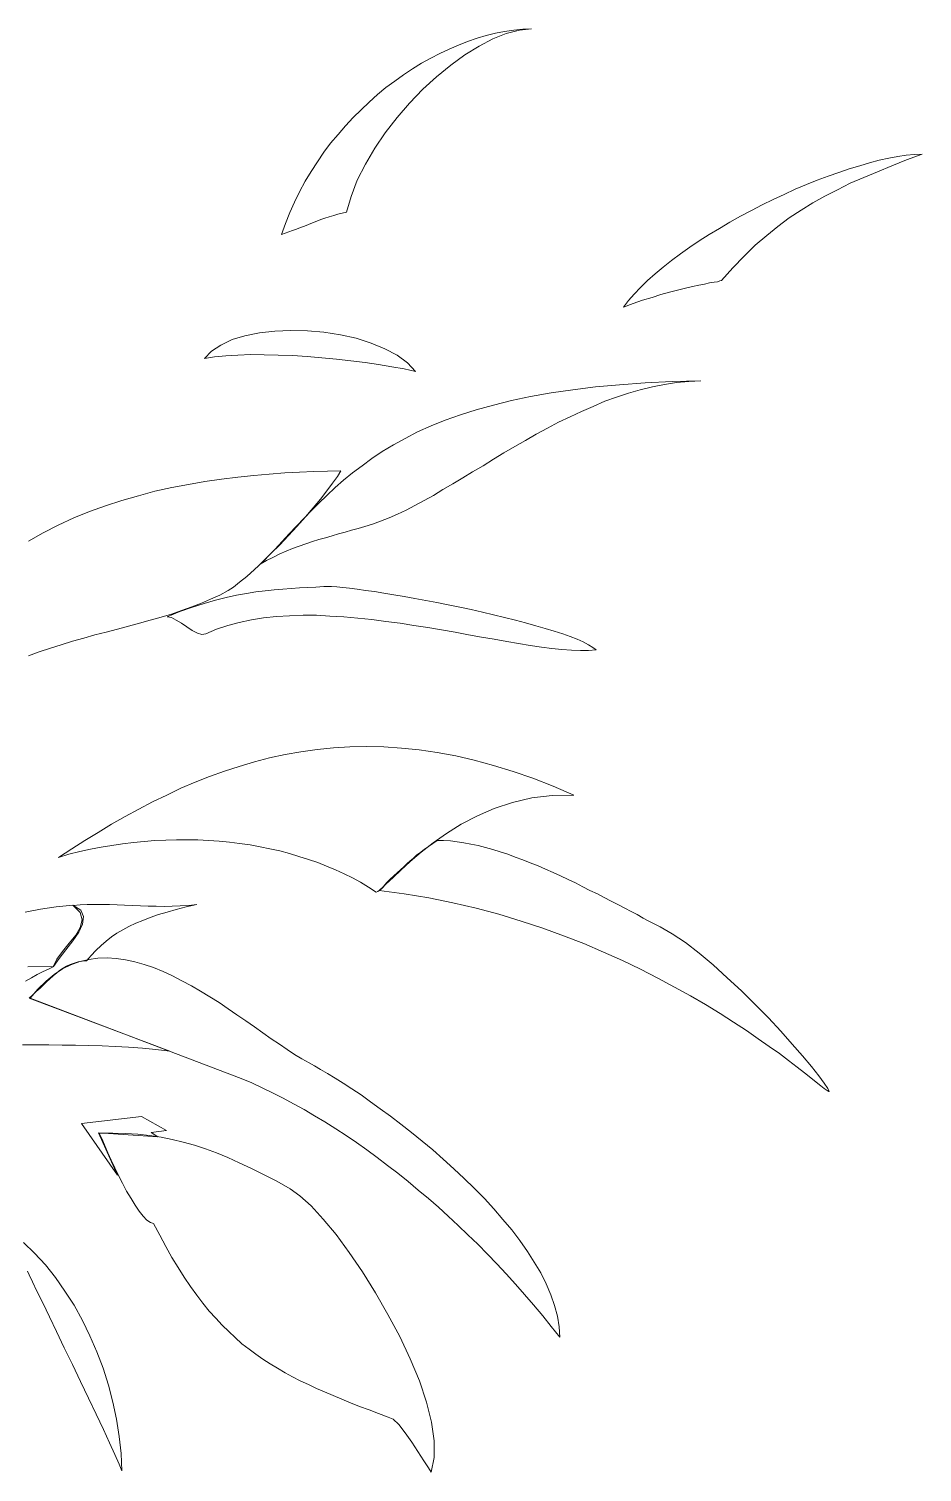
# Model space of a CAD drawing. Header units: millimetres. Extents: x 87938 to 265635, y 330093 to 434310.
# Drawn here: x 246960 to 249589, y 402381 to 406631 of the extents above; entities that cross this region are included whole.
import ezdxf

# ---------------------------------------------------------------- set-up
doc = ezdxf.new("R2010")
doc.units = ezdxf.units.MM

# ---------------------------------------------------------------- blocks, each defined once
blk = doc.blocks.new('A$C7B22234F')
at = {"lineweight": 0}
for p, q in [((3844.5, 8797.5), (3816.7, 8788.6)), ((3871.3, 8805.5), (3844.5, 8797.5)), ((3899.1, 8812.5), (3871.3, 8805.5)), ((3891.1, 8795.6), (3930.8, 8811.4)), ((3925.8, 8817.4), (3899.1, 8812.5)), ((3952.7, 8821.4), (3925.8, 8817.4)), ((3930.8, 8811.4), (3969.5, 8821.4)), ((3979.5, 8824.4), (3952.7, 8821.4)), ((3969.5, 8821.4), (4005.2, 8825.3)), ((4005.2, 8825.3), (3979.5, 8824.4)), ((3762.1, 8765.8), (3735.3, 8752.9)), ((3789.9, 8777.7), (3762.1, 8765.8)), ((3816.7, 8788.6), (3789.9, 8777.7)), ((3808.8, 8748.9), (3850.4, 8774.7)), ((3850.4, 8774.7), (3891.1, 8795.6)), ((3680.7, 8724.1), (3655, 8707.2)), ((3708.5, 8739), (3680.7, 8724.1)), ((3735.3, 8752.9), (3708.5, 8739)), ((3725.4, 8684.4), (3767.1, 8718.2)), ((3767.1, 8718.2), (3808.8, 8748.9)), ((3602.3, 8671.5), (3576.5, 8652.7)), ((3628.1, 8690.4), (3602.3, 8671.5)), ((3655, 8707.2), (3628.1, 8690.4)), ((3684.7, 8647.7), (3725.4, 8684.4)), ((3551.7, 8631.8), (3526.9, 8610)), ((3576.5, 8652.7), (3551.7, 8631.8)), ((3646, 8607), (3684.7, 8647.7)), ((3503.1, 8587.2), (3480.3, 8564.3)), ((3526.9, 8610), (3503.1, 8587.2)), ((3609.3, 8564.3), (3646, 8607)), ((3480.3, 8564.3), (3457.5, 8539.5)), ((3574.5, 8519.7), (3609.3, 8564.3)), ((3435.6, 8514.7), (3413.8, 8488.9)), ((3457.5, 8539.5), (3435.6, 8514.7)), ((3543.8, 8474), (3574.5, 8519.7)), ((3393.9, 8462.1), (3375.1, 8434.3)), ((3413.8, 8488.9), (3393.9, 8462.1)), ((3516, 8427.4), (3543.8, 8474)), ((3375.1, 8434.3), (3356.2, 8405.6)), ((3492.2, 8379.8), (3516, 8427.4)), ((4970.8, 8422.4), (4940.1, 8413.5)), ((4999.6, 8431.3), (4970.8, 8422.4)), ((5028.4, 8438.3), (4999.6, 8431.3)), ((5023.5, 8404.6), (5065.1, 8422.4)), ((5056.2, 8444.3), (5028.4, 8438.3)), ((5083, 8449.2), (5056.2, 8444.3)), ((5065.1, 8422.4), (5108.8, 8439.3)), ((5107.8, 8453.2), (5083, 8449.2)), ((5131.6, 8455.2), (5107.8, 8453.2)), ((5108.8, 8439.3), (5154.4, 8456.1)), ((5154.4, 8456.1), (5131.6, 8455.2)), ((3338.4, 8376.8), (3322.5, 8346)), ((3356.2, 8405.6), (3338.4, 8376.8)), ((3474.3, 8332.1), (3492.2, 8379.8)), ((4845.8, 8379.8), (4814, 8366.9)), ((4877.6, 8391.7), (4845.8, 8379.8)), ((4909.3, 8402.6), (4877.6, 8391.7)), ((4940.1, 8413.5), (4909.3, 8402.6)), ((4943.1, 8370.8), (4982.8, 8387.7)), ((4982.8, 8387.7), (5023.5, 8404.6)), ((3322.5, 8346), (3307.6, 8315.2)), ((3460.4, 8285.5), (3474.3, 8332.1)), ((4748.5, 8338.1), (4715.8, 8323.2)), ((4781.3, 8353), (4748.5, 8338.1)), ((4814, 8366.9), (4781.3, 8353)), ((4832.9, 8313.2), (4868.6, 8333.1)), ((4868.6, 8333.1), (4905.4, 8351.9)), ((4905.4, 8351.9), (4943.1, 8370.8)), ((3307.6, 8315.2), (3293.7, 8284.5)), ((4652.3, 8290.4), (4619.5, 8273.6)), ((4684.1, 8307.3), (4652.3, 8290.4)), ((4715.8, 8323.2), (4684.1, 8307.3)), ((4763.5, 8268.6), (4798.2, 8291.4)), ((4798.2, 8291.4), (4832.9, 8313.2)), ((3280.8, 8252.7), (3268.9, 8220)), ((3293.7, 8284.5), (3280.8, 8252.7)), ((3325.4, 8240.8), (3336.4, 8244.8)), ((3336.4, 8244.8), (3348.3, 8249.7)), ((3348.3, 8249.7), (3360.2, 8254.7)), ((3360.2, 8254.7), (3373.1, 8258.7)), ((3373.1, 8258.7), (3385, 8263.6)), ((3385, 8263.6), (3396.9, 8267.6)), ((3396.9, 8267.6), (3409.8, 8271.6)), ((3409.8, 8271.6), (3422.7, 8275.6)), ((3422.7, 8275.6), (3434.6, 8279.5)), ((3434.6, 8279.5), (3447.5, 8282.5)), ((3447.5, 8282.5), (3460.4, 8285.5)), ((4588.8, 8256.7), (4558, 8237.8)), ((4619.5, 8273.6), (4588.8, 8256.7)), ((4729.7, 8243.8), (4763.5, 8268.6)), ((3268.9, 8220), (3279.8, 8223.9)), ((3279.8, 8223.9), (3290.7, 8227.9)), ((3290.7, 8227.9), (3301.7, 8231.9)), ((3301.7, 8231.9), (3313.6, 8235.8)), ((3313.6, 8235.8), (3325.4, 8240.8)), ((4528.2, 8220), (4498.5, 8201.1)), ((4558, 8237.8), (4528.2, 8220)), ((4663.2, 8188.2), (4697, 8217)), ((4697, 8217), (4729.7, 8243.8)), ((4442.9, 8163.4), (4417.1, 8143.5)), ((4470.7, 8182.3), (4442.9, 8163.4)), ((4498.5, 8201.1), (4470.7, 8182.3)), ((4630.5, 8156.5), (4663.2, 8188.2)), ((4392.3, 8123.7), (4368.5, 8103.9)), ((4417.1, 8143.5), (4392.3, 8123.7)), ((4564, 8084), (4597.7, 8121.7)), ((4597.7, 8121.7), (4630.5, 8156.5)), ((4346.6, 8084), (4325.8, 8064.1)), ((4368.5, 8103.9), (4346.6, 8084)), ((4497.5, 8071.1), (4514.4, 8074.1)), ((4514.4, 8074.1), (4529.2, 8077.1)), ((4529.2, 8077.1), (4542.1, 8080)), ((4542.1, 8080), (4552.1, 8081)), ((4552.1, 8081), (4559, 8083)), ((4559, 8083), (4563, 8084)), ((4563, 8084), (4564, 8084)), ((4306.9, 8044.3), (4290.1, 8025.4)), ((4325.8, 8064.1), (4306.9, 8044.3)), ((4331.7, 8026.5), (4359.6, 8034.4)), ((4359.6, 8034.4), (4385.3, 8043.3)), ((4385.3, 8043.3), (4411.1, 8050.3)), ((4411.1, 8050.3), (4435, 8056.2)), ((4435, 8056.2), (4457.8, 8062.2)), ((4457.8, 8062.2), (4478.6, 8067.2)), ((4478.6, 8067.2), (4497.5, 8071.1)), ((4290.1, 8025.4), (4275.2, 8005.6)), ((4275.2, 8005.6), (4304, 8016.5)), ((4304, 8016.5), (4331.7, 8026.5)), ((3090.3, 7894.5), (3124, 7910.3)), ((3124, 7910.3), (3161.7, 7921.2)), ((3161.7, 7921.2), (3204.4, 7930.2)), ((3204.4, 7930.2), (3249.1, 7935.2)), ((3249.1, 7935.2), (3296.7, 7937.1)), ((3296.7, 7937.1), (3345.3, 7936.2)), ((3345.3, 7936.2), (3393.9, 7932.2)), ((3393.9, 7932.2), (3442.6, 7924.3)), ((3442.6, 7924.3), (3489.2, 7914.3)), ((3489.2, 7914.3), (3532.9, 7900.4)), ((3042.6, 7854.8), (3063.5, 7876.6)), ((3063.5, 7876.6), (3090.3, 7894.5)), ((3105.1, 7862.7), (3072.4, 7859.7)), ((3140.9, 7864.7), (3105.1, 7862.7)), ((3178.6, 7866.7), (3140.9, 7864.7)), ((3218.3, 7865.7), (3178.6, 7866.7)), ((3259, 7864.7), (3218.3, 7865.7)), ((3301.7, 7863.7), (3259, 7864.7)), ((3344.3, 7860.7), (3301.7, 7863.7)), ((3532.9, 7900.4), (3573.6, 7883.6)), ((3573.6, 7883.6), (3609.3, 7864.7)), ((3609.3, 7864.7), (3640, 7841.9)), ((3072.4, 7859.7), (3042.6, 7854.8)), ((3388, 7856.8), (3344.3, 7860.7)), ((3430.7, 7852.8), (3388, 7856.8)), ((3473.3, 7847.8), (3430.7, 7852.8)), ((3515, 7842.9), (3473.3, 7847.8)), ((3554.7, 7836.9), (3515, 7842.9)), ((3593.4, 7830), (3554.7, 7836.9)), ((3630.1, 7824), (3593.4, 7830)), ((3663.9, 7817), (3630.1, 7824)), ((3640, 7841.9), (3663.9, 7817)), ((4192.8, 7771.4), (4264.3, 7777.4)), ((4264.3, 7777.4), (4339.7, 7783.3)), ((4339.7, 7783.3), (4419.1, 7787.3)), ((4396.3, 7778.3), (4360.5, 7771.4)), ((4432, 7784.3), (4396.3, 7778.3)), ((4419.1, 7787.3), (4503.4, 7789.3)), ((4467.7, 7787.3), (4432, 7784.3)), ((4503.4, 7789.3), (4467.7, 7787.3)), ((3945.7, 7730.7), (4002.3, 7742.6)), ((4002.3, 7742.6), (4062.8, 7753.5)), ((4062.8, 7753.5), (4126.3, 7762.5)), ((4126.3, 7762.5), (4192.8, 7771.4)), ((4255.4, 7740.7), (4220.6, 7728.7)), ((4290.1, 7752.6), (4255.4, 7740.7)), ((4324.8, 7762.5), (4290.1, 7752.6)), ((4360.5, 7771.4), (4324.8, 7762.5)), ((3795.9, 7689), (3842.5, 7703.9)), ((3842.5, 7703.9), (3893.1, 7717.8)), ((3893.1, 7717.8), (3945.7, 7730.7)), ((4152.1, 7699), (4118.4, 7683.1)), ((4185.9, 7713.9), (4152.1, 7699)), ((4220.6, 7728.7), (4185.9, 7713.9)), ((3669.8, 7638.4), (3709.5, 7656.3)), ((3709.5, 7656.3), (3751.2, 7673.2)), ((3751.2, 7673.2), (3795.9, 7689)), ((4051.9, 7649.3), (4019.1, 7632.5)), ((4084.6, 7667.2), (4051.9, 7649.3)), ((4118.4, 7683.1), (4084.6, 7667.2)), ((3598.4, 7600.7), (3633.1, 7619.6)), ((3633.1, 7619.6), (3669.8, 7638.4)), ((3987.4, 7613.6), (3955.6, 7595.8)), ((4019.1, 7632.5), (3987.4, 7613.6)), ((3534.9, 7560), (3565.6, 7580.9)), ((3565.6, 7580.9), (3598.4, 7600.7)), ((3923.9, 7576.9), (3893.1, 7558)), ((3955.6, 7595.8), (3923.9, 7576.9)), ((3364.2, 7522.3), (3322.5, 7520.3)), ((3404.8, 7523.3), (3364.2, 7522.3)), ((3443.5, 7524.3), (3404.8, 7523.3)), ((3433.6, 7507.4), (3443.5, 7524.3)), ((3478.3, 7518.4), (3506.1, 7539.2)), ((3506.1, 7539.2), (3534.9, 7560)), ((3862.3, 7539.2), (3831.6, 7521.3)), ((3893.1, 7558), (3862.3, 7539.2)), ((2995, 7483.6), (2946.4, 7474.7)), ((3043.6, 7492.5), (2995, 7483.6)), ((3092.2, 7499.5), (3043.6, 7492.5)), ((3140.9, 7505.5), (3092.2, 7499.5)), ((3187.5, 7510.4), (3140.9, 7505.5)), ((3233.2, 7514.4), (3187.5, 7510.4)), ((3278.8, 7518.4), (3233.2, 7514.4)), ((3322.5, 7520.3), (3278.8, 7518.4)), ((3402.9, 7464.8), (3419.7, 7487.6)), ((3419.7, 7487.6), (3433.6, 7507.4)), ((3426.7, 7474.7), (3451.5, 7496.5)), ((3451.5, 7496.5), (3478.3, 7518.4)), ((3773, 7485.6), (3744.2, 7468.7)), ((3802.8, 7503.5), (3773, 7485.6)), ((3831.6, 7521.3), (3802.8, 7503.5)), ((2799.5, 7437), (2750.9, 7421.1)), ((2848.1, 7450.9), (2799.5, 7437)), ((2896.7, 7463.8), (2848.1, 7450.9)), ((2946.4, 7474.7), (2896.7, 7463.8)), ((3362.2, 7415.1), (3384, 7440.9)), ((3379.1, 7429), (3402.9, 7451.9)), ((3384, 7440.9), (3402.9, 7464.8)), ((3402.9, 7451.9), (3426.7, 7474.7)), ((3688.7, 7437), (3661.9, 7422.1)), ((3716.5, 7451.9), (3688.7, 7437)), ((3744.2, 7468.7), (3716.5, 7451.9)), ((2704.2, 7404.2), (2657.6, 7385.4)), ((2750.9, 7421.1), (2704.2, 7404.2)), ((3335.4, 7384.4), (3357.2, 7407.2)), ((3339.4, 7388.3), (3362.2, 7415.1)), ((3357.2, 7407.2), (3379.1, 7429)), ((3610.3, 7396.3), (3585.5, 7385.4)), ((3636.1, 7408.2), (3610.3, 7396.3)), ((3661.9, 7422.1), (3636.1, 7408.2)), ((2612, 7364.5), (2567.3, 7341.7)), ((2657.6, 7385.4), (2612, 7364.5)), ((3289.7, 7333.8), (3314.5, 7360.6)), ((3291.7, 7338.7), (3313.6, 7361.5)), ((3313.6, 7361.5), (3335.4, 7384.4)), ((3314.5, 7360.6), (3339.4, 7388.3)), ((3495.2, 7354.6), (3475.3, 7349.6)), ((3514, 7360.6), (3495.2, 7354.6)), ((3536.9, 7367.5), (3514, 7360.6)), ((3560.7, 7375.4), (3536.9, 7367.5)), ((3585.5, 7385.4), (3560.7, 7375.4)), ((2567.3, 7341.7), (2524.7, 7316.9)), ((3250, 7293.1), (3270.9, 7315.9)), ((3263.9, 7306), (3289.7, 7333.8)), ((3270.9, 7315.9), (3291.7, 7338.7)), ((3360.2, 7315.9), (3340.4, 7308.9)), ((3379.1, 7321.9), (3360.2, 7315.9)), ((3398.9, 7326.8), (3379.1, 7321.9)), ((3417.8, 7332.8), (3398.9, 7326.8)), ((3436.6, 7338.7), (3417.8, 7332.8)), ((3456.5, 7343.7), (3436.6, 7338.7)), ((3475.3, 7349.6), (3456.5, 7343.7)), ((3206.4, 7249.4), (3228.2, 7271.2)), ((3213.3, 7255.4), (3238.1, 7280.2)), ((3244.1, 7269.3), (3225.2, 7260.3)), ((3228.2, 7271.2), (3250, 7293.1)), ((3238.1, 7280.2), (3263.9, 7306)), ((3263.9, 7279.2), (3244.1, 7269.3)), ((3282.8, 7287.1), (3263.9, 7279.2)), ((3301.7, 7295.1), (3282.8, 7287.1)), ((3321.5, 7302), (3301.7, 7295.1)), ((3340.4, 7308.9), (3321.5, 7302)), ((3166.7, 7212.7), (3189.5, 7233.5)), ((3189.5, 7233.5), (3213.3, 7255.4)), ((3225.2, 7260.3), (3206.4, 7249.4)), ((3112.1, 7172), (3128, 7181.9)), ((3128, 7181.9), (3145.8, 7195.8)), ((3145.8, 7195.8), (3166.7, 7212.7)), ((3346.3, 7181), (3370.1, 7181.9)), ((3370.1, 7181.9), (3393.9, 7183.9)), ((3393.9, 7183.9), (3403.9, 7183.9)), ((3403.9, 7183.9), (3415.8, 7183.9)), ((3415.8, 7183.9), (3431.6, 7182.9)), ((3431.6, 7182.9), (3449.5, 7181)), ((3033.7, 7134.3), (3060.5, 7146.2)), ((3041.6, 7133.3), (3074.4, 7143.2)), ((3060.5, 7146.2), (3087.3, 7158.1)), ((3074.4, 7143.2), (3106.2, 7151.2)), ((3087.3, 7158.1), (3112.1, 7172)), ((3106.2, 7151.2), (3136.9, 7158.1)), ((3136.9, 7158.1), (3165.7, 7163.1)), ((3165.7, 7163.1), (3193.5, 7168)), ((3193.5, 7168), (3221.2, 7171)), ((3221.2, 7171), (3247.1, 7174)), ((3247.1, 7174), (3272.9, 7176)), ((3272.9, 7176), (3297.7, 7177.9)), ((3297.7, 7177.9), (3322.5, 7179.9)), ((3322.5, 7179.9), (3346.3, 7181)), ((3449.5, 7181), (3469.4, 7179)), ((3469.4, 7179), (3492.2, 7176)), ((3492.2, 7176), (3516, 7172)), ((3516, 7172), (3542.8, 7169)), ((3542.8, 7169), (3570.6, 7164.1)), ((3570.6, 7164.1), (3599.4, 7159.1)), ((3599.4, 7159.1), (3630.1, 7154.2)), ((3630.1, 7154.2), (3661.9, 7148.2)), ((3661.9, 7148.2), (3693.7, 7142.2)), ((3693.7, 7142.2), (3726.4, 7136.3)), ((2914.6, 7093.6), (2945.4, 7102.5)), ((2932.5, 7094.6), (2970.2, 7109.5)), ((2945.4, 7102.5), (2975.2, 7112.4)), ((2970.2, 7109.5), (3006.9, 7122.4)), ((2975.2, 7112.4), (3004.9, 7123.4)), ((3004.9, 7123.4), (3033.7, 7134.3)), ((3006.9, 7122.4), (3041.6, 7133.3)), ((3292.7, 7097.6), (3254, 7095.6)), ((3332.4, 7098.6), (3292.7, 7097.6)), ((3372.1, 7098.6), (3332.4, 7098.6)), ((3411.8, 7096.6), (3372.1, 7098.6)), ((3726.4, 7136.3), (3760.1, 7129.3)), ((3760.1, 7129.3), (3793.9, 7122.4)), ((3793.9, 7122.4), (3827.6, 7115.5)), ((3827.6, 7115.5), (3860.3, 7107.5)), ((3860.3, 7107.5), (3893.1, 7099.6)), ((3893.1, 7099.6), (3925.8, 7092.6)), ((2752.9, 7048.9), (2786.6, 7057.9)), ((2786.6, 7057.9), (2818.4, 7066.8)), ((2818.4, 7066.8), (2851.1, 7075.7)), ((2851.1, 7075.7), (2882.9, 7084.7)), ((2882.9, 7084.7), (2914.6, 7093.6)), ((2945.4, 7092.6), (2932.5, 7094.6)), ((2959.3, 7084.7), (2945.4, 7092.6)), ((2975.2, 7075.7), (2959.3, 7084.7)), ((2991, 7064.8), (2975.2, 7075.7)), ((3005.9, 7053.9), (2991, 7064.8)), ((3078.3, 7057.9), (3046.6, 7044)), ((3111.1, 7068.8), (3078.3, 7057.9)), ((3144.9, 7077.7), (3111.1, 7068.8)), ((3180.6, 7085.7), (3144.9, 7077.7)), ((3216.3, 7091.6), (3180.6, 7085.7)), ((3254, 7095.6), (3216.3, 7091.6)), ((3452.5, 7094.6), (3411.8, 7096.6)), ((3494.2, 7090.6), (3452.5, 7094.6)), ((3534.9, 7086.7), (3494.2, 7090.6)), ((3576.5, 7080.7), (3534.9, 7086.7)), ((3618.2, 7075.7), (3576.5, 7080.7)), ((3658.9, 7068.8), (3618.2, 7075.7)), ((3699.6, 7062.8), (3658.9, 7068.8)), ((3740.3, 7055.9), (3699.6, 7062.8)), ((3780, 7048.9), (3740.3, 7055.9)), ((3925.8, 7092.6), (3957.6, 7084.7)), ((3957.6, 7084.7), (3987.4, 7076.8)), ((3987.4, 7076.8), (4017.2, 7067.8)), ((4017.2, 7067.8), (4045, 7059.9)), ((4045, 7059.9), (4071.8, 7051.9)), ((2589.1, 7002.3), (2620.8, 7012.2)), ((2620.8, 7012.2), (2653.6, 7022.2)), ((2653.6, 7022.2), (2687.4, 7031.1)), ((2687.4, 7031.1), (2720.1, 7041)), ((2720.1, 7041), (2752.9, 7048.9)), ((3021.8, 7046), (3005.9, 7053.9)), ((3034.7, 7042), (3021.8, 7046)), ((3046.6, 7044), (3034.7, 7042)), ((3819.7, 7041), (3780, 7048.9)), ((3857.4, 7034.1), (3819.7, 7041)), ((3895.1, 7028.1), (3857.4, 7034.1)), ((3931.8, 7021.2), (3895.1, 7028.1)), ((3966.5, 7015.2), (3931.8, 7021.2)), ((4001.3, 7010.2), (3966.5, 7015.2)), ((4071.8, 7051.9), (4096.6, 7044)), ((4096.6, 7044), (4118.4, 7036.1)), ((4118.4, 7036.1), (4139.2, 7028.1)), ((4139.2, 7028.1), (4157.1, 7020.2)), ((4157.1, 7020.2), (4173, 7012.2)), ((4173, 7012.2), (4184.9, 7004.3)), ((2524.7, 6979.5), (2556.4, 6991.4)), ((2556.4, 6991.4), (2589.1, 7002.3)), ((4034, 7005.3), (4001.3, 7010.2)), ((4064.8, 7001.3), (4034, 7005.3)), ((4094.6, 6998.3), (4064.8, 7001.3)), ((4122.4, 6996.3), (4094.6, 6998.3)), ((4149.2, 6995.4), (4122.4, 6996.3)), ((4173, 6995.4), (4149.2, 6995.4)), ((4194.8, 6997.4), (4173, 6995.4)), ((4184.9, 7004.3), (4194.8, 6997.4)), ((3189.5, 6666.9), (3234.2, 6678.8)), ((3234.2, 6678.8), (3279.8, 6688.7)), ((3279.8, 6688.7), (3326.5, 6696.6)), ((3326.5, 6696.6), (3374.1, 6703.6)), ((3374.1, 6703.6), (3421.7, 6708.5)), ((3421.7, 6708.5), (3470.3, 6711.5)), ((3470.3, 6711.5), (3520, 6712.5)), ((3520, 6712.5), (3570.6, 6711.5)), ((3570.6, 6711.5), (3622.2, 6707.6)), ((3622.2, 6707.6), (3673.8, 6702.6)), ((3673.8, 6702.6), (3727.4, 6694.7)), ((3727.4, 6694.7), (3782, 6684.8)), ((3782, 6684.8), (3836.6, 6671.8)), ((3836.6, 6671.8), (3893.1, 6656.9)), ((3057.5, 6624.2), (3101.2, 6640.1)), ((3101.2, 6640.1), (3144.9, 6654)), ((3144.9, 6654), (3189.5, 6666.9)), ((3893.1, 6656.9), (3950.7, 6639.1)), ((3950.7, 6639.1), (4009.2, 6619.3)), ((2931.5, 6569.6), (2973.2, 6589.5)), ((2973.2, 6589.5), (3014.8, 6607.3)), ((3014.8, 6607.3), (3057.5, 6624.2)), ((4009.2, 6619.3), (4068.8, 6595.4)), ((4068.8, 6595.4), (4129.3, 6569.6)), ((2849.1, 6527.9), (2889.8, 6549.8)), ((2889.8, 6549.8), (2931.5, 6569.6)), ((3948.7, 6547.8), (3895.1, 6529.9)), ((4006.3, 6561.7), (3948.7, 6547.8)), ((4065.8, 6568.6), (4006.3, 6561.7)), ((4129.3, 6569.6), (4065.8, 6568.6)), ((2768.7, 6483.3), (2809.4, 6506.1)), ((2809.4, 6506.1), (2849.1, 6527.9)), ((3845.5, 6508.1), (3797.9, 6483.3)), ((3895.1, 6529.9), (3845.5, 6508.1)), ((2690.3, 6435.7), (2730, 6459.5)), ((2730, 6459.5), (2768.7, 6483.3)), ((3797.9, 6483.3), (3755.2, 6456.5)), ((2651.6, 6410.8), (2690.3, 6435.7)), ((2769.7, 6420.8), (2738, 6415.8)), ((2801.5, 6425.7), (2769.7, 6420.8)), ((2833.2, 6429.7), (2801.5, 6425.7)), ((2865, 6432.7), (2833.2, 6429.7)), ((2896.7, 6435.7), (2865, 6432.7)), ((2928.5, 6436.6), (2896.7, 6435.7)), ((2960.3, 6437.6), (2928.5, 6436.6)), ((2992, 6437.6), (2960.3, 6437.6)), ((3022.8, 6437.6), (2992, 6437.6)), ((3054.5, 6435.7), (3022.8, 6437.6)), ((3085.3, 6433.7), (3054.5, 6435.7)), ((3116.1, 6430.7), (3085.3, 6433.7)), ((3145.8, 6426.7), (3116.1, 6430.7)), ((3176.6, 6422.7), (3145.8, 6426.7)), ((3206.4, 6416.8), (3176.6, 6422.7)), ((3235.2, 6410.8), (3206.4, 6416.8)), ((3715.5, 6428.7), (3679.8, 6400.9)), ((3701.6, 6417.8), (3689.7, 6409.8)), ((3714.5, 6426.7), (3701.6, 6417.8)), ((3727.4, 6435.7), (3714.5, 6426.7)), ((3755.2, 6456.5), (3715.5, 6428.7)), ((3746.2, 6435.7), (3727.4, 6435.7)), ((3766.1, 6434.6), (3746.2, 6435.7)), ((3785.9, 6431.7), (3766.1, 6434.6)), ((3805.8, 6428.7), (3785.9, 6431.7)), ((3826.6, 6424.7), (3805.8, 6428.7)), ((3847.5, 6420.8), (3826.6, 6424.7)), ((3869.3, 6414.8), (3847.5, 6420.8)), ((2613, 6386), (2651.6, 6410.8)), ((2643.7, 6395), (2613, 6386)), ((2675.4, 6402.9), (2643.7, 6395)), ((2707.2, 6409.8), (2675.4, 6402.9)), ((2738, 6415.8), (2707.2, 6409.8)), ((3263.9, 6404.9), (3235.2, 6410.8)), ((3292.7, 6397), (3263.9, 6404.9)), ((3320.5, 6389), (3292.7, 6397)), ((3348.3, 6380.1), (3320.5, 6389)), ((3376.1, 6371.1), (3348.3, 6380.1)), ((3648, 6376.1), (3638.1, 6367.2)), ((3679.8, 6400.9), (3648, 6374.1)), ((3657.9, 6384), (3648, 6376.1)), ((3667.8, 6393), (3657.9, 6384)), ((3678.7, 6400.9), (3667.8, 6393)), ((3689.7, 6409.8), (3678.7, 6400.9)), ((3891.1, 6408.9), (3869.3, 6414.8)), ((3913, 6401.9), (3891.1, 6408.9)), ((3934.8, 6395), (3913, 6401.9)), ((3956.6, 6387), (3934.8, 6395)), ((3979.5, 6379.1), (3956.6, 6387)), ((4001.3, 6370.2), (3979.5, 6379.1)), ((3401.9, 6360.2), (3376.1, 6371.1)), ((3427.7, 6349.3), (3401.9, 6360.2)), ((3453.5, 6337.4), (3427.7, 6349.3)), ((3478.3, 6325.5), (3453.5, 6337.4)), ((3620.2, 6348.3), (3597.4, 6326.5)), ((3609.3, 6340.4), (3599.4, 6331.5)), ((3619.2, 6349.3), (3609.3, 6340.4)), ((3629.1, 6358.3), (3619.2, 6349.3)), ((3648, 6374.1), (3620.2, 6348.3)), ((3638.1, 6367.2), (3629.1, 6358.3)), ((4024.1, 6361.2), (4001.3, 6370.2)), ((4045.9, 6351.3), (4024.1, 6361.2)), ((4068.8, 6341.4), (4045.9, 6351.3)), ((4090.6, 6331.5), (4068.8, 6341.4)), ((3502.1, 6312.6), (3478.3, 6325.5)), ((3524.9, 6298.7), (3502.1, 6312.6)), ((3547.7, 6283.8), (3524.9, 6298.7)), ((3563.6, 6293.7), (3552.7, 6285.8)), ((3568.6, 6299.7), (3556.7, 6288.8)), ((3577.5, 6307.6), (3563.6, 6293.7)), ((3578.5, 6310.6), (3568.6, 6299.7)), ((3597.4, 6326.5), (3577.5, 6307.6)), ((3589.4, 6321.5), (3578.5, 6310.6)), ((3599.4, 6331.5), (3589.4, 6321.5)), ((4112.5, 6320.5), (4090.6, 6331.5)), ((4134.3, 6310.6), (4112.5, 6320.5)), ((4156.1, 6299.7), (4134.3, 6310.6)), ((4176.9, 6288.8), (4156.1, 6299.7)), ((2676.4, 6246.1), (2697.3, 6247.1)), ((2697.3, 6247.1), (2719.1, 6247.1)), ((2719.1, 6247.1), (2740.9, 6247.1)), ((2740.9, 6247.1), (2762.8, 6247.1)), ((2762.8, 6247.1), (2785.6, 6246.1)), ((3019.8, 6247.1), (2989, 6240.1)), ((2996, 6244.1), (3019.8, 6247.1)), ((3552.7, 6285.8), (3547.7, 6283.8)), ((3556.7, 6288.8), (3630.1, 6278.9)), ((3630.1, 6278.9), (3702.6, 6266.9)), ((3702.6, 6266.9), (3773, 6252.1)), ((3773, 6252.1), (3842.5, 6236.2)), ((4198.8, 6278.9), (4176.9, 6288.8)), ((4218.6, 6267.9), (4198.8, 6278.9)), ((4239.5, 6257), (4218.6, 6267.9)), ((4259.3, 6247.1), (4239.5, 6257)), ((4279.1, 6236.2), (4259.3, 6247.1)), ((2514.7, 6224.3), (2559.4, 6233.2)), ((2559.4, 6233.2), (2606, 6240.1)), ((2606, 6240.1), (2654.6, 6245.1)), ((2654.6, 6245.1), (2678.4, 6230.2)), ((2655.6, 6244.1), (2676.4, 6246.1)), ((2676.4, 6223.3), (2655.6, 6244.1)), ((2682.4, 6202.4), (2676.4, 6223.3)), ((2678.4, 6230.2), (2686.3, 6211.4)), ((2686.3, 6211.4), (2683.4, 6189.5)), ((2785.6, 6246.1), (2807.4, 6245.1)), ((2807.4, 6245.1), (2830.3, 6244.1)), ((2830.3, 6244.1), (2854.1, 6243.1)), ((2854.1, 6243.1), (2876.9, 6242.1)), ((2882.9, 6209.4), (2861, 6200.4)), ((2876.9, 6242.1), (2900.7, 6242.1)), ((2906.7, 6217.3), (2882.9, 6209.4)), ((2900.7, 6242.1), (2923.5, 6241.1)), ((2932.5, 6224.3), (2906.7, 6217.3)), ((2923.5, 6241.1), (2947.4, 6242.1)), ((2959.3, 6232.2), (2932.5, 6224.3)), ((2947.4, 6242.1), (2971.2, 6243.1)), ((2989, 6240.1), (2959.3, 6232.2)), ((2971.2, 6243.1), (2996, 6244.1)), ((3842.5, 6236.2), (3909, 6218.3)), ((3909, 6218.3), (3974.5, 6198.5)), ((4298, 6226.2), (4279.1, 6236.2)), ((4315.9, 6217.3), (4298, 6226.2)), ((4333.7, 6207.4), (4315.9, 6217.3)), ((4350.6, 6198.5), (4333.7, 6207.4)), ((2672.5, 6165.7), (2654.6, 6139.9)), ((2663.5, 6156.8), (2676.4, 6179.6)), ((2683.4, 6189.5), (2672.5, 6165.7)), ((2676.4, 6179.6), (2682.4, 6202.4)), ((2784.6, 6162.7), (2768.7, 6151.8)), ((2802.5, 6172.7), (2784.6, 6162.7)), ((2820.3, 6182.6), (2802.5, 6172.7)), ((2840.2, 6192.5), (2820.3, 6182.6)), ((2861, 6200.4), (2840.2, 6192.5)), ((3974.5, 6198.5), (4038, 6177.6)), ((4038, 6177.6), (4099.5, 6154.8)), ((4367.5, 6189.5), (4350.6, 6198.5)), ((4383.3, 6181.6), (4367.5, 6189.5)), ((4419.1, 6160.7), (4383.3, 6181.6)), ((2624.8, 6109.2), (2644.7, 6133)), ((2654.6, 6139.9), (2634.8, 6114.1)), ((2644.7, 6133), (2663.5, 6156.8)), ((2738, 6126), (2723.1, 6112.1)), ((2752.9, 6138.9), (2738, 6126)), ((2768.7, 6151.8), (2752.9, 6138.9)), ((4099.5, 6154.8), (4159.1, 6132)), ((4159.1, 6132), (4216.7, 6107.2)), ((4457.8, 6134.9), (4419.1, 6160.7)), ((4498.5, 6104.2), (4457.8, 6134.9)), ((2597.1, 6063.5), (2608, 6086.3)), ((2615, 6088.3), (2598.1, 6064.5)), ((2608, 6086.3), (2624.8, 6109.2)), ((2634.8, 6114.1), (2615, 6088.3)), ((2675.4, 6079.4), (2649.6, 6069.4)), ((2670.5, 6078.4), (2658.6, 6074.4)), ((2682.4, 6080.4), (2670.5, 6078.4)), ((2702.2, 6085.3), (2675.4, 6079.4)), ((2695.3, 6081.3), (2682.4, 6080.4)), ((2709.2, 6097.2), (2695.3, 6081.3)), ((2729, 6089.3), (2702.2, 6085.3)), ((2723.1, 6112.1), (2709.2, 6097.2)), ((2755.8, 6090.3), (2729, 6089.3)), ((2782.6, 6088.3), (2755.8, 6090.3)), ((2810.4, 6084.4), (2782.6, 6088.3)), ((2837.2, 6078.4), (2810.4, 6084.4)), ((2865, 6070.5), (2837.2, 6078.4)), ((4216.7, 6107.2), (4272.2, 6082.4)), ((4272.2, 6082.4), (4325.8, 6056.5)), ((4539.2, 6069.4), (4498.5, 6104.2)), ((2598.1, 6064.5), (2522.7, 6063.5)), ((2533.6, 6031.7), (2550.4, 6040.7)), ((2550.4, 6040.7), (2567.3, 6049.6)), ((2567.3, 6049.6), (2583.2, 6056.5)), ((2600.1, 6040.7), (2576.2, 6021.8)), ((2583.2, 6056.5), (2597.1, 6063.5)), ((2597.1, 6036.7), (2587.1, 6028.8)), ((2607, 6044.6), (2597.1, 6036.7)), ((2624.8, 6057.5), (2600.1, 6040.7)), ((2615.9, 6052.6), (2607, 6044.6)), ((2626.8, 6059.5), (2615.9, 6052.6)), ((2649.6, 6069.4), (2624.8, 6057.5)), ((2636.7, 6065.5), (2626.8, 6059.5)), ((2647.6, 6070.5), (2636.7, 6065.5)), ((2658.6, 6074.4), (2647.6, 6070.5)), ((2892.8, 6061.5), (2865, 6070.5)), ((2920.6, 6049.6), (2892.8, 6061.5)), ((2948.4, 6036.7), (2920.6, 6049.6)), ((2976.1, 6022.8), (2948.4, 6036.7)), ((4325.8, 6056.5), (4376.4, 6030.7)), ((4580.8, 6031.7), (4539.2, 6069.4)), ((2515.7, 6021.8), (2533.6, 6031.7)), ((2552.4, 5998), (2529.6, 5971.2)), ((2558.4, 6001), (2547.5, 5991.1)), ((2576.2, 6021.8), (2552.4, 5998)), ((2567.3, 6009.9), (2558.4, 6001)), ((2577.2, 6019.8), (2567.3, 6009.9)), ((2587.1, 6028.8), (2577.2, 6019.8)), ((3003.9, 6007.9), (2976.1, 6022.8)), ((3030.7, 5992), (3003.9, 6007.9)), ((3058.5, 5975.2), (3030.7, 5992)), ((4376.4, 6030.7), (4426, 6003.9)), ((4426, 6003.9), (4472.7, 5978.2)), ((4622.5, 5993), (4580.8, 6031.7)), ((4662.2, 5953.3), (4622.5, 5993)), ((2537.5, 5981.1), (2526.6, 5971.2)), ((2526.6, 5971.2), (2940.4, 5815.4)), ((2529.6, 5971.2), (3150.8, 5735)), ((2547.5, 5991.1), (2537.5, 5981.1)), ((3085.3, 5958.3), (3058.5, 5975.2)), ((3112.1, 5940.4), (3085.3, 5958.3)), ((4472.7, 5978.2), (4517.3, 5952.3)), ((4517.3, 5952.3), (4560, 5926.5)), ((4701.9, 5913.6), (4662.2, 5953.3)), ((3137.9, 5922.6), (3112.1, 5940.4)), ((3163.7, 5904.7), (3137.9, 5922.6)), ((4560, 5926.5), (4599.7, 5900.8)), ((4738.6, 5874), (4701.9, 5913.6)), ((3189.5, 5886.9), (3163.7, 5904.7)), ((3214.3, 5869), (3189.5, 5886.9)), ((3239.1, 5852.1), (3214.3, 5869)), ((4599.7, 5900.8), (4637.4, 5875.9)), ((4637.4, 5875.9), (4672.2, 5852.1)), ((4772.4, 5836.2), (4738.6, 5874)), ((2545.5, 5834.2), (2506.8, 5834.2)), ((2584.2, 5834.2), (2545.5, 5834.2)), ((2623.9, 5833.3), (2584.2, 5834.2)), ((2662.6, 5833.3), (2623.9, 5833.3)), ((2701.3, 5832.3), (2662.6, 5833.3)), ((2740.9, 5831.3), (2701.3, 5832.3)), ((2779.6, 5829.3), (2740.9, 5831.3)), ((2819.3, 5827.3), (2779.6, 5829.3)), ((2860, 5824.3), (2819.3, 5827.3)), ((2899.7, 5820.3), (2860, 5824.3)), ((3263, 5836.2), (3239.1, 5852.1)), ((3285.8, 5820.3), (3263, 5836.2)), ((4672.2, 5852.1), (4703.9, 5829.3)), ((4703.9, 5829.3), (4734.7, 5808.5)), ((4802.2, 5801.5), (4772.4, 5836.2)), ((2940.4, 5815.4), (2899.7, 5820.3)), ((3307.6, 5805.5), (3285.8, 5820.3)), ((3329.4, 5792.6), (3307.6, 5805.5)), ((3350.3, 5780.7), (3329.4, 5792.6)), ((3366.1, 5771.7), (3350.3, 5780.7)), ((4734.7, 5808.5), (4761.5, 5787.6)), ((4761.5, 5787.6), (4786.3, 5768.7)), ((4829, 5769.8), (4802.2, 5801.5)), ((3384, 5761.8), (3366.1, 5771.7)), ((3404.8, 5749.9), (3384, 5761.8)), ((3426.7, 5736), (3404.8, 5749.9)), ((4786.3, 5768.7), (4808.1, 5751.9)), ((4808.1, 5751.9), (4827, 5737)), ((4827, 5737), (4842.8, 5724.1)), ((4850.8, 5742.9), (4829, 5769.8)), ((4866.6, 5721.1), (4850.8, 5742.9)), ((3150.8, 5735), (3181.6, 5722.1)), ((3181.6, 5722.1), (3212.3, 5707.2)), ((3212.3, 5707.2), (3243.1, 5692.4)), ((3450.5, 5721.1), (3426.7, 5736)), ((3476.3, 5704.2), (3450.5, 5721.1)), ((3503.1, 5686.4), (3476.3, 5704.2)), ((4842.8, 5724.1), (4856.7, 5713.2)), ((4856.7, 5713.2), (4866.6, 5705.2)), ((4876.6, 5705.2), (4866.6, 5721.1)), ((4866.6, 5705.2), (4874.6, 5699.3)), ((4874.6, 5699.3), (4879.5, 5696.3)), ((4880.6, 5696.3), (4876.6, 5705.2)), ((4879.5, 5696.3), (4880.6, 5696.3)), ((3243.1, 5692.4), (3273.9, 5677.4)), ((3273.9, 5677.4), (3304.6, 5660.6)), ((3304.6, 5660.6), (3335.4, 5643.7)), ((3530.9, 5666.5), (3503.1, 5686.4)), ((3559.7, 5645.7), (3530.9, 5666.5)), ((2680.4, 5602), (2857.1, 5622.9)), ((2857.1, 5622.9), (2930.5, 5582.2)), ((3335.4, 5643.7), (3366.1, 5624.9)), ((3366.1, 5624.9), (3396.9, 5607)), ((3590.4, 5623.9), (3559.7, 5645.7)), ((3620.2, 5600), (3590.4, 5623.9)), ((2786.6, 5450.2), (2680.4, 5602)), ((2731, 5575.2), (2786.6, 5450.2)), ((2904.7, 5563.3), (2731, 5575.2)), ((2772.7, 5574.3), (2733, 5574.3)), ((2733, 5574.3), (2737, 5564.3)), ((2810.4, 5573.2), (2772.7, 5574.3)), ((2846.1, 5571.3), (2810.4, 5573.2)), ((2880.9, 5567.3), (2846.1, 5571.3)), ((2914.6, 5562.3), (2880.9, 5567.3)), ((2930.5, 5582.2), (2885.8, 5576.2)), ((2885.8, 5576.2), (2904.7, 5563.3)), ((3396.9, 5607), (3428.7, 5587.1)), ((3428.7, 5587.1), (3459.4, 5567.3)), ((3459.4, 5567.3), (3490.2, 5546.4)), ((3651.9, 5576.2), (3620.2, 5600)), ((3682.7, 5550.4), (3651.9, 5576.2)), ((2737, 5564.3), (2742.9, 5551.4)), ((2742.9, 5551.4), (2749.9, 5534.5)), ((2749.9, 5534.5), (2757.8, 5515.7)), ((2947.4, 5555.4), (2914.6, 5562.3)), ((2980.1, 5547.5), (2947.4, 5555.4)), ((3012.8, 5538.5), (2980.1, 5547.5)), ((3045.6, 5527.6), (3012.8, 5538.5)), ((3077.4, 5515.7), (3045.6, 5527.6)), ((3490.2, 5546.4), (3520, 5524.6)), ((3520, 5524.6), (3550.7, 5501.8)), ((3714.5, 5524.6), (3682.7, 5550.4)), ((3745.3, 5497.8), (3714.5, 5524.6)), ((2757.8, 5515.7), (2767.7, 5494.9)), ((2767.7, 5494.9), (2778.7, 5472)), ((3111.1, 5501.8), (3077.4, 5515.7)), ((3144.9, 5486.9), (3111.1, 5501.8)), ((3180.6, 5470.1), (3144.9, 5486.9)), ((3550.7, 5501.8), (3581.5, 5479)), ((3776, 5469), (3745.3, 5497.8)), ((2778.7, 5472), (2789.6, 5449.2)), ((2789.6, 5449.2), (2801.5, 5426.4)), ((3216.3, 5452.2), (3180.6, 5470.1)), ((3255, 5432.3), (3216.3, 5452.2)), ((3581.5, 5479), (3611.3, 5456.2)), ((3611.3, 5456.2), (3642, 5431.4)), ((3806.8, 5440.3), (3776, 5469)), ((3836.6, 5411.5), (3806.8, 5440.3)), ((2801.5, 5426.4), (2813.4, 5403.5)), ((2813.4, 5403.5), (2826.3, 5381.7)), ((3294.7, 5410.5), (3255, 5432.3)), ((3323.5, 5389.7), (3294.7, 5410.5)), ((3642, 5431.4), (3671.8, 5406.5)), ((3671.8, 5406.5), (3701.6, 5381.7)), ((3866.3, 5381.7), (3836.6, 5411.5)), ((2826.3, 5381.7), (2838.2, 5361.9)), ((2838.2, 5361.9), (2850.1, 5344)), ((3356.2, 5359.9), (3323.5, 5389.7)), ((3392, 5321.2), (3356.2, 5359.9)), ((3701.6, 5381.7), (3731.3, 5355.9)), ((3731.3, 5355.9), (3760.1, 5329.1)), ((3894.1, 5351), (3866.3, 5381.7)), ((2850.1, 5344), (2862, 5329.1)), ((2862, 5329.1), (2872.9, 5318.2)), ((2872.9, 5318.2), (2883.8, 5311.3)), ((3429.6, 5275.5), (3392, 5321.2)), ((3760.1, 5329.1), (3788.9, 5302.3)), ((3920.9, 5320.2), (3894.1, 5351)), ((3946.7, 5289.4), (3920.9, 5320.2)), ((2883.8, 5311.3), (2892.8, 5308.3)), ((2892.8, 5308.3), (2910.6, 5273.6)), ((2910.6, 5273.6), (2928.5, 5239.8)), ((3468.4, 5223), (3429.6, 5275.5)), ((3788.9, 5302.3), (3817.7, 5274.5)), ((3817.7, 5274.5), (3846.5, 5246.7)), ((3970.5, 5257.7), (3946.7, 5289.4)), ((2509.7, 5251.7), (2542.5, 5221)), ((2928.5, 5239.8), (2946.4, 5208)), ((3846.5, 5246.7), (3875.3, 5218)), ((3993.3, 5225.9), (3970.5, 5257.7)), ((2542.5, 5221), (2574.3, 5186.2)), ((2574.3, 5186.2), (2604, 5148.5)), ((2946.4, 5208), (2965.2, 5178.3)), ((3507.1, 5165.4), (3468.4, 5223)), ((3875.3, 5218), (3903, 5189.2)), ((3903, 5189.2), (3930.8, 5159.4)), ((4013.2, 5194.2), (3993.3, 5225.9)), ((4032, 5162.4), (4013.2, 5194.2)), ((2526.6, 5156.4), (2521.6, 5167.4)), ((2536.5, 5136.6), (2526.6, 5156.4)), ((2604, 5148.5), (2631.8, 5108.8)), ((2965.2, 5178.3), (2983.1, 5149.5)), ((2983.1, 5149.5), (3000.9, 5122.7)), ((3545.8, 5103.8), (3507.1, 5165.4)), ((3930.8, 5159.4), (3957.6, 5129.6)), ((4047.9, 5130.7), (4032, 5162.4)), ((2549.5, 5108.8), (2536.5, 5136.6)), ((2566.3, 5074.1), (2549.5, 5108.8)), ((2631.8, 5108.8), (2658.6, 5067.1)), ((3000.9, 5122.7), (3019.8, 5096.9)), ((3582.5, 5040.3), (3545.8, 5103.8)), ((3957.6, 5129.6), (3984.4, 5098.9)), ((4061.8, 5097.9), (4047.9, 5130.7)), ((2586.2, 5033.4), (2566.3, 5074.1)), ((2658.6, 5067.1), (2683.4, 5022.5)), ((3019.8, 5096.9), (3037.7, 5073.1)), ((3037.7, 5073.1), (3056.5, 5050.2)), ((3984.4, 5098.9), (4011.2, 5068.1)), ((4011.2, 5068.1), (4038, 5036.4)), ((4072.7, 5066.1), (4061.8, 5097.9)), ((4081.7, 5035.4), (4072.7, 5066.1)), ((2607, 4989.7), (2586.2, 5033.4)), ((2683.4, 5022.5), (2705.2, 4976.8)), ((3056.5, 5050.2), (3075.4, 5029.4)), ((3075.4, 5029.4), (3094.2, 5008.6)), ((3617.2, 4974.8), (3582.5, 5040.3)), ((4038, 5036.4), (4062.8, 5004.6)), ((4086.6, 5003.6), (4081.7, 5035.4)), ((2629.8, 4942.1), (2607, 4989.7)), ((2705.2, 4976.8), (2726.1, 4930.2)), ((3094.2, 5008.6), (3114.1, 4989.7)), ((3114.1, 4989.7), (3132.9, 4971.9)), ((3648, 4909.3), (3617.2, 4974.8)), ((4062.8, 5004.6), (4088.6, 4972.8)), ((4088.6, 4972.8), (4086.6, 5003.6)), ((2653.6, 4892.5), (2629.8, 4942.1)), ((2726.1, 4930.2), (2743.9, 4881.6)), ((3132.9, 4971.9), (3152.8, 4954)), ((3152.8, 4954), (3173.6, 4938.1)), ((3173.6, 4938.1), (3193.5, 4923.2)), ((2677.4, 4842.9), (2653.6, 4892.5)), ((3193.5, 4923.2), (3214.3, 4908.4)), ((3214.3, 4908.4), (3236.2, 4894.5)), ((3236.2, 4894.5), (3257, 4881.6)), ((3674.8, 4844.8), (3648, 4909.3)), ((2743.9, 4881.6), (2759.8, 4831.9)), ((3257, 4881.6), (3279.8, 4868.6)), ((3279.8, 4868.6), (3301.7, 4856.7)), ((3301.7, 4856.7), (3324.5, 4844.8)), ((3324.5, 4844.8), (3348.3, 4833.9)), ((3695.6, 4782.3), (3674.8, 4844.8)), ((2701.3, 4793.2), (2677.4, 4842.9)), ((2759.8, 4831.9), (2772.7, 4782.3)), ((3348.3, 4833.9), (3372.1, 4822)), ((3372.1, 4822), (3395.9, 4812.1)), ((3395.9, 4812.1), (3420.7, 4801.2)), ((2724.1, 4746.6), (2701.3, 4793.2)), ((2772.7, 4782.3), (2783.6, 4731.7)), ((3420.7, 4801.2), (3446.5, 4790.3)), ((3446.5, 4790.3), (3472.3, 4780.3)), ((3472.3, 4780.3), (3499.1, 4769.4)), ((3499.1, 4769.4), (3526.9, 4759.5)), ((3526.9, 4759.5), (3554.7, 4748.6)), ((3710.5, 4722.8), (3695.6, 4782.3)), ((2744.9, 4701.9), (2724.1, 4746.6)), ((2783.6, 4731.7), (2791.6, 4681.1)), ((3554.7, 4748.6), (3583.5, 4737.6)), ((3583.5, 4737.6), (3597.4, 4731.7)), ((3597.4, 4731.7), (3614.3, 4715.8)), ((3718.5, 4668.2), (3710.5, 4722.8)), ((2762.8, 4662.2), (2744.9, 4701.9)), ((2791.6, 4681.1), (2797.5, 4630.5)), ((3614.3, 4715.8), (3633.1, 4692)), ((3633.1, 4692), (3653, 4664.2)), ((2778.7, 4627.5), (2762.8, 4662.2)), ((3653, 4664.2), (3670.8, 4636.4)), ((3670.8, 4636.4), (3687.7, 4609.6)), ((3718.5, 4618.6), (3718.5, 4668.2)), ((2791.6, 4599.7), (2778.7, 4627.5)), ((2799.5, 4579.9), (2791.6, 4599.7)), ((2797.5, 4630.5), (2799.5, 4579.9)), ((3687.7, 4609.6), (3701.6, 4588.8)), ((3709.5, 4575.9), (3718.5, 4618.6)), ((3701.6, 4588.8), (3709.5, 4575.9))]:
    blk.add_line(p, q, dxfattribs=at)
blk = doc.blocks.new('A$C543C6214')
blk.add_blockref('A$C7B22234F', (0, 0))

msp = doc.modelspace()

# ---------------------------------------------------------------- block references
msp.add_blockref('A$C543C6214', (244434.8, 397805.4))

doc.saveas('drawing.dxf')
